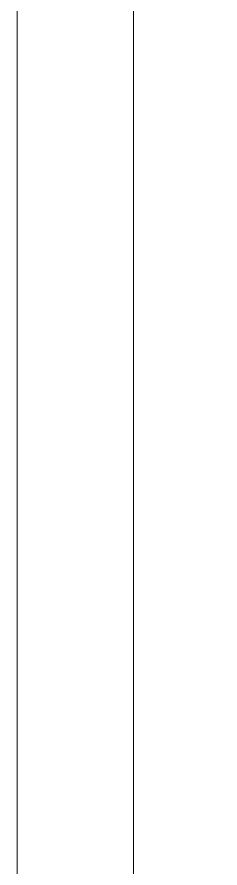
# Model space of a CAD drawing. Header units: millimetres. Extents: x -23600 to 58751, y -29611 to 36794.
# Drawn here: x 12685.1 to 12712.1, y -15262.3 to -15148.8 of the extents above; entities that cross this region are included whole.
import ezdxf

# ---------------------------------------------------------------- set-up
doc = ezdxf.new("R2010")
doc.units = ezdxf.units.MM
doc.layers.add('A-WALL', color=113, linetype='Continuous', lineweight=9)
doc.layers.add('A-WALL-PATT', color=111, linetype='Continuous', lineweight=25)
pattern_1 = [(0, (0, 0), (812.8, 203.2), [33.528, -576.072, 33.528, -576.072, -3251.2]), (0, (0, 0), (812.8, 203.2), [-1219.2, 33.528, -1185.672, 33.528, -576.072, -1422.4]), (0, (0, 0), (812.8, 203.2), [-3048, 33.528, -372.872, 33.528, -982.472]), (120, (304.8, 101.6), (-582.3764, 602.3054), [33.528, -576.072, 33.528, -576.072, -3251.2]), (120, (304.8, 101.6), (-582.3764, 602.3054), [-1219.2, 33.528, -1185.672, 33.528, -576.072, -1422.4]), (120, (304.8, 101.6), (-582.3764, 602.3054), [-3048, 33.528, -372.872, 33.528, -982.472]), (240, (406.4, 508), (-230.4236, -805.5054), [33.528, -576.072, 33.528, -576.072, -3251.2]), (240, (406.4, 508), (-230.4236, -805.5054), [-1219.2, 33.528, -1185.672, 33.528, -576.072, -1422.4]), (240, (406.4, 508), (-230.4236, -805.5054), [-3048, 33.528, -372.872, 33.528, -982.472])]

msp = doc.modelspace()

# ---------------------------------------------------------------- hatches: boundary and pattern name
at = {"layer": 'A-WALL-PATT', "lineweight": 9}
h = msp.add_hatch(dxfattribs=at)
h.set_pattern_fill('FP_2', color=256, style=0, pattern_type=2)
h.set_pattern_definition(pattern_1)
h.paths.add_polyline_path([(12685.05, -23181.16), (12700.55, -23181.16), (12700.55, -15038.66), (12685.05, -15038.66), (12685.05, -21049.2)], flags=0)
h = msp.add_hatch(dxfattribs=at)
h.set_pattern_fill('FP_2', color=256, style=0, pattern_type=2)
h.set_pattern_definition(pattern_1)
h.paths.add_polyline_path([(12700.55, -23181.16), (12716.05, -23181.16), (12716.05, -15054.16), (12700.55, -15054.16), (12700.55, -21049.2)], flags=0)

# ---------------------------------------------------------------- linework, layer by layer
at = {"layer": 'A-WALL'}
for p, q in [((12685.05, -15038.66), (12685.05, -23181.16)), ((12700.55, -15054.16), (12700.55, -23181.16))]:
    msp.add_line(p, q, dxfattribs=at)

doc.saveas('drawing.dxf')
